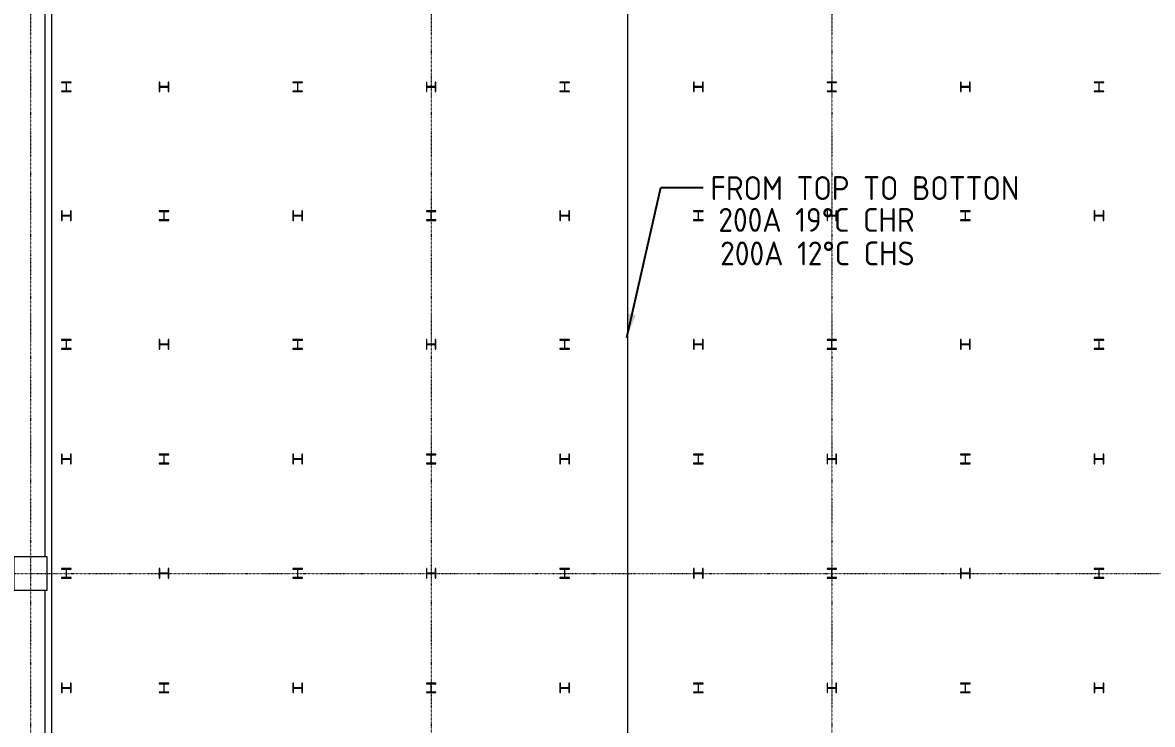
# Model space of a CAD drawing. Extents: x -32000 to 363140, y -29000 to 144266.
# Drawn here: x 17835 to 41522, y 11834 to 26546 of the extents above; entities that cross this region are included whole.
import ezdxf
from ezdxf.enums import TextEntityAlignment as Align

# ---------------------------------------------------------------- set-up
doc = ezdxf.new("R2010")
doc.units = 0
doc.header["$LTSCALE"] = 10
doc.linetypes.add('H12PL25$0$JJP_三點線', pattern=[0.9, 0.3, -0.15, 0, -0.15, 0, -0.15, 0, -0.15])
for name, color, linetype in [('H12PL25$0$A-WALL-IN', 252, 'Continuous'), ('H12PL25$0$S-COL', 252, 'Continuous'), ('H12PL25$0$S-GRID', 252, 'Continuous'), ('XFM1P20-200k$0$$0$M-PIPE-TEXT', 3, 'Continuous'), ('XFM1P20-200k$0$$0$M-PIPE-TEXT-ARROR', 91, 'Continuous'), ('XFM1P20-200k$0$M-PIPE-CHWR20', 110, 'Continuous')]:
    doc.layers.add(name, color=color, linetype=linetype)
doc.styles.add('XFM1P20-200k$0$$0$aa-txt', font='isocp.shx', dxfattribs={"bigfont": 'chineset.shx'})
doc.dimstyles.new('XFM1P20-200k$0$$0$adim-200', dxfattribs={"dimscale": 200, "dimtxt": 0.3, "dimasz": 2.5, "dimexe": 0.1, "dimexo": 0.5, "dimgap": 0.15, "dimtad": 0, "dimdec": 4, "dimzin": 3, "dimdsep": 46, "dimtxsty": 'XFM1P20-200k$0$$0$aa-txt', "dimcen": 2.5, "dimclrd": 256, "dimclre": 256, "dimclrt": 256, "dimadec": 0, "dimazin": 0, "dimtfac": 1, "dimtdec": 4, "dimtmove": 0, "dimatfit": 3, "dimfxl": 1, "dimtolj": 1, "dimtzin": 0, "dimarcsym": 0})

# ---------------------------------------------------------------- blocks, each defined once
blk = doc.blocks.new('H12PL25')
at = {"layer": 'H12PL25$0$A-WALL-IN', "lineweight": 0, "flags": 128}
for points in [[(18450, 450), (18450, 85450)], [(18300, 29650), (18300, 15350)], [(18300, 14650), (18300, 450)]]:
    blk.add_lwpolyline(points, dxfattribs=at)
at = {"layer": 'H12PL25$0$S-COL', "lineweight": 0, "flags": 128}
for points in [[(18850, 25100), (18850, 25112), (18767, 25112, -0.41421356), (18754, 25125), (18754, 25275, -0.41421356), (18767, 25288), (18850, 25288), (18850, 25300), (18650, 25300), (18650, 25288), (18733, 25288, -0.41421356), (18746, 25275), (18746, 25125, -0.41421356), (18733, 25112), (18650, 25112), (18650, 25100)], [(20900, 25300), (20888, 25300), (20888, 25217, -0.41421356), (20875, 25204), (20725, 25204, -0.41421356), (20712, 25217), (20712, 25300), (20700, 25300), (20700, 25100), (20712, 25100), (20712, 25183, -0.41421356), (20725, 25196), (20875, 25196, -0.41421356), (20888, 25183), (20888, 25100), (20900, 25100)], [(23700, 25100), (23700, 25112), (23617, 25112, -0.41421356), (23604, 25125), (23604, 25275, -0.41421356), (23617, 25288), (23700, 25288), (23700, 25300), (23500, 25300), (23500, 25288), (23583, 25288, -0.41421356), (23596, 25275), (23596, 25125, -0.41421356), (23583, 25112), (23500, 25112), (23500, 25100)], [(26500, 25300), (26488, 25300), (26488, 25217, -0.41421356), (26475, 25204), (26325, 25204, -0.41421356), (26312, 25217), (26312, 25300), (26300, 25300), (26300, 25100), (26312, 25100), (26312, 25183, -0.41421356), (26325, 25196), (26475, 25196, -0.41421356), (26488, 25183), (26488, 25100), (26500, 25100)], [(29300, 25100), (29300, 25112), (29217, 25112, -0.41421356), (29204, 25125), (29204, 25275, -0.41421356), (29217, 25288), (29300, 25288), (29300, 25300), (29100, 25300), (29100, 25288), (29183, 25288, -0.41421356), (29196, 25275), (29196, 25125, -0.41421356), (29183, 25112), (29100, 25112), (29100, 25100)], [(32100, 25300), (32088, 25300), (32088, 25217, -0.41421356), (32075, 25204), (31925, 25204, -0.41421356), (31912, 25217), (31912, 25300), (31900, 25300), (31900, 25100), (31912, 25100), (31912, 25183, -0.41421356), (31925, 25196), (32075, 25196, -0.41421356), (32088, 25183), (32088, 25100), (32100, 25100)], [(34900, 25100), (34900, 25112), (34817, 25112, -0.41421356), (34804, 25125), (34804, 25275, -0.41421356), (34817, 25288), (34900, 25288), (34900, 25300), (34700, 25300), (34700, 25288), (34783, 25288, -0.41421356), (34796, 25275), (34796, 25125, -0.41421356), (34783, 25112), (34700, 25112), (34700, 25100)], [(37700, 25300), (37688, 25300), (37688, 25217, -0.41421356), (37675, 25204), (37525, 25204, -0.41421356), (37512, 25217), (37512, 25300), (37500, 25300), (37500, 25100), (37512, 25100), (37512, 25183, -0.41421356), (37525, 25196), (37675, 25196, -0.41421356), (37688, 25183), (37688, 25100), (37700, 25100)], [(40500, 25100), (40500, 25112), (40417, 25112, -0.41421356), (40404, 25125), (40404, 25275, -0.41421356), (40417, 25288), (40500, 25288), (40500, 25300), (40300, 25300), (40300, 25288), (40383, 25288, -0.41421356), (40396, 25275), (40396, 25125, -0.41421356), (40383, 25112), (40300, 25112), (40300, 25100)], [(18850, 22600), (18838, 22600), (18838, 22517, -0.41421356), (18825, 22504), (18675, 22504, -0.41421356), (18662, 22517), (18662, 22600), (18650, 22600), (18650, 22400), (18662, 22400), (18662, 22483, -0.41421356), (18675, 22496), (18825, 22496, -0.41421356), (18838, 22483), (18838, 22400), (18850, 22400)], [(20900, 22400), (20900, 22412), (20817, 22412, -0.41421356), (20804, 22425), (20804, 22575, -0.41421356), (20817, 22588), (20900, 22588), (20900, 22600), (20700, 22600), (20700, 22588), (20783, 22588, -0.41421356), (20796, 22575), (20796, 22425, -0.41421356), (20783, 22412), (20700, 22412), (20700, 22400)], [(23700, 22600), (23688, 22600), (23688, 22517, -0.41421356), (23675, 22504), (23525, 22504, -0.41421356), (23512, 22517), (23512, 22600), (23500, 22600), (23500, 22400), (23512, 22400), (23512, 22483, -0.41421356), (23525, 22496), (23675, 22496, -0.41421356), (23688, 22483), (23688, 22400), (23700, 22400)], [(26500, 22400), (26500, 22412), (26417, 22412, -0.41421356), (26404, 22425), (26404, 22575, -0.41421356), (26417, 22588), (26500, 22588), (26500, 22600), (26300, 22600), (26300, 22588), (26383, 22588, -0.41421356), (26396, 22575), (26396, 22425, -0.41421356), (26383, 22412), (26300, 22412), (26300, 22400)], [(29300, 22600), (29288, 22600), (29288, 22517, -0.41421356), (29275, 22504), (29125, 22504, -0.41421356), (29112, 22517), (29112, 22600), (29100, 22600), (29100, 22400), (29112, 22400), (29112, 22483, -0.41421356), (29125, 22496), (29275, 22496, -0.41421356), (29288, 22483), (29288, 22400), (29300, 22400)], [(32100, 22400), (32100, 22412), (32017, 22412, -0.41421356), (32004, 22425), (32004, 22575, -0.41421356), (32017, 22588), (32100, 22588), (32100, 22600), (31900, 22600), (31900, 22588), (31983, 22588, -0.41421356), (31996, 22575), (31996, 22425, -0.41421356), (31983, 22412), (31900, 22412), (31900, 22400)], [(34900, 22600), (34888, 22600), (34888, 22517, -0.41421356), (34875, 22504), (34725, 22504, -0.41421356), (34712, 22517), (34712, 22600), (34700, 22600), (34700, 22400), (34712, 22400), (34712, 22483, -0.41421356), (34725, 22496), (34875, 22496, -0.41421356), (34888, 22483), (34888, 22400), (34900, 22400)], [(37700, 22400), (37700, 22412), (37617, 22412, -0.41421356), (37604, 22425), (37604, 22575, -0.41421356), (37617, 22588), (37700, 22588), (37700, 22600), (37500, 22600), (37500, 22588), (37583, 22588, -0.41421356), (37596, 22575), (37596, 22425, -0.41421356), (37583, 22412), (37500, 22412), (37500, 22400)], [(40500, 22600), (40488, 22600), (40488, 22517, -0.41421356), (40475, 22504), (40325, 22504, -0.41421356), (40312, 22517), (40312, 22600), (40300, 22600), (40300, 22400), (40312, 22400), (40312, 22483, -0.41421356), (40325, 22496), (40475, 22496, -0.41421356), (40488, 22483), (40488, 22400), (40500, 22400)], [(18850, 19700), (18850, 19712), (18767, 19712, -0.41421356), (18754, 19725), (18754, 19875, -0.41421356), (18767, 19888), (18850, 19888), (18850, 19900), (18650, 19900), (18650, 19888), (18733, 19888, -0.41421356), (18746, 19875), (18746, 19725, -0.41421356), (18733, 19712), (18650, 19712), (18650, 19700)], [(20900, 19900), (20888, 19900), (20888, 19817, -0.41421356), (20875, 19804), (20725, 19804, -0.41421356), (20712, 19817), (20712, 19900), (20700, 19900), (20700, 19700), (20712, 19700), (20712, 19783, -0.41421356), (20725, 19796), (20875, 19796, -0.41421356), (20888, 19783), (20888, 19700), (20900, 19700)], [(23700, 19700), (23700, 19712), (23617, 19712, -0.41421356), (23604, 19725), (23604, 19875, -0.41421356), (23617, 19888), (23700, 19888), (23700, 19900), (23500, 19900), (23500, 19888), (23583, 19888, -0.41421356), (23596, 19875), (23596, 19725, -0.41421356), (23583, 19712), (23500, 19712), (23500, 19700)], [(26500, 19900), (26488, 19900), (26488, 19817, -0.41421356), (26475, 19804), (26325, 19804, -0.41421356), (26312, 19817), (26312, 19900), (26300, 19900), (26300, 19700), (26312, 19700), (26312, 19783, -0.41421356), (26325, 19796), (26475, 19796, -0.41421356), (26488, 19783), (26488, 19700), (26500, 19700)], [(29300, 19700), (29300, 19712), (29217, 19712, -0.41421356), (29204, 19725), (29204, 19875, -0.41421356), (29217, 19888), (29300, 19888), (29300, 19900), (29100, 19900), (29100, 19888), (29183, 19888, -0.41421356), (29196, 19875), (29196, 19725, -0.41421356), (29183, 19712), (29100, 19712), (29100, 19700)], [(32100, 19900), (32088, 19900), (32088, 19817, -0.41421356), (32075, 19804), (31925, 19804, -0.41421356), (31912, 19817), (31912, 19900), (31900, 19900), (31900, 19700), (31912, 19700), (31912, 19783, -0.41421356), (31925, 19796), (32075, 19796, -0.41421356), (32088, 19783), (32088, 19700), (32100, 19700)], [(34900, 19700), (34900, 19712), (34817, 19712, -0.41421356), (34804, 19725), (34804, 19875, -0.41421356), (34817, 19888), (34900, 19888), (34900, 19900), (34700, 19900), (34700, 19888), (34783, 19888, -0.41421356), (34796, 19875), (34796, 19725, -0.41421356), (34783, 19712), (34700, 19712), (34700, 19700)], [(37700, 19900), (37688, 19900), (37688, 19817, -0.41421356), (37675, 19804), (37525, 19804, -0.41421356), (37512, 19817), (37512, 19900), (37500, 19900), (37500, 19700), (37512, 19700), (37512, 19783, -0.41421356), (37525, 19796), (37675, 19796, -0.41421356), (37688, 19783), (37688, 19700), (37700, 19700)], [(40500, 19700), (40500, 19712), (40417, 19712, -0.41421356), (40404, 19725), (40404, 19875, -0.41421356), (40417, 19888), (40500, 19888), (40500, 19900), (40300, 19900), (40300, 19888), (40383, 19888, -0.41421356), (40396, 19875), (40396, 19725, -0.41421356), (40383, 19712), (40300, 19712), (40300, 19700)], [(18850, 17500), (18838, 17500), (18838, 17417, -0.41421356), (18825, 17404), (18675, 17404, -0.41421356), (18662, 17417), (18662, 17500), (18650, 17500), (18650, 17300), (18662, 17300), (18662, 17383, -0.41421356), (18675, 17396), (18825, 17396, -0.41421356), (18838, 17383), (18838, 17300), (18850, 17300)], [(20900, 17300), (20900, 17312), (20817, 17312, -0.41421356), (20804, 17325), (20804, 17475, -0.41421356), (20817, 17488), (20900, 17488), (20900, 17500), (20700, 17500), (20700, 17488), (20783, 17488, -0.41421356), (20796, 17475), (20796, 17325, -0.41421356), (20783, 17312), (20700, 17312), (20700, 17300)], [(23700, 17500), (23688, 17500), (23688, 17417, -0.41421356), (23675, 17404), (23525, 17404, -0.41421356), (23512, 17417), (23512, 17500), (23500, 17500), (23500, 17300), (23512, 17300), (23512, 17383, -0.41421356), (23525, 17396), (23675, 17396, -0.41421356), (23688, 17383), (23688, 17300), (23700, 17300)], [(26500, 17300), (26500, 17312), (26417, 17312, -0.41421356), (26404, 17325), (26404, 17475, -0.41421356), (26417, 17488), (26500, 17488), (26500, 17500), (26300, 17500), (26300, 17488), (26383, 17488, -0.41421356), (26396, 17475), (26396, 17325, -0.41421356), (26383, 17312), (26300, 17312), (26300, 17300)], [(29300, 17500), (29288, 17500), (29288, 17417, -0.41421356), (29275, 17404), (29125, 17404, -0.41421356), (29112, 17417), (29112, 17500), (29100, 17500), (29100, 17300), (29112, 17300), (29112, 17383, -0.41421356), (29125, 17396), (29275, 17396, -0.41421356), (29288, 17383), (29288, 17300), (29300, 17300)], [(32100, 17300), (32100, 17312), (32017, 17312, -0.41421356), (32004, 17325), (32004, 17475, -0.41421356), (32017, 17488), (32100, 17488), (32100, 17500), (31900, 17500), (31900, 17488), (31983, 17488, -0.41421356), (31996, 17475), (31996, 17325, -0.41421356), (31983, 17312), (31900, 17312), (31900, 17300)], [(34900, 17500), (34888, 17500), (34888, 17417, -0.41421356), (34875, 17404), (34725, 17404, -0.41421356), (34712, 17417), (34712, 17500), (34700, 17500), (34700, 17300), (34712, 17300), (34712, 17383, -0.41421356), (34725, 17396), (34875, 17396, -0.41421356), (34888, 17383), (34888, 17300), (34900, 17300)], [(37700, 17300), (37700, 17312), (37617, 17312, -0.41421356), (37604, 17325), (37604, 17475, -0.41421356), (37617, 17488), (37700, 17488), (37700, 17500), (37500, 17500), (37500, 17488), (37583, 17488, -0.41421356), (37596, 17475), (37596, 17325, -0.41421356), (37583, 17312), (37500, 17312), (37500, 17300)], [(40500, 17500), (40488, 17500), (40488, 17417, -0.41421356), (40475, 17404), (40325, 17404, -0.41421356), (40312, 17417), (40312, 17500), (40300, 17500), (40300, 17300), (40312, 17300), (40312, 17383, -0.41421356), (40325, 17396), (40475, 17396, -0.41421356), (40488, 17383), (40488, 17300), (40500, 17300)], [(18850, 14900), (18850, 14912), (18767, 14912, -0.41421356), (18754, 14925), (18754, 15075, -0.41421356), (18767, 15088), (18850, 15088), (18850, 15100), (18650, 15100), (18650, 15088), (18733, 15088, -0.41421356), (18746, 15075), (18746, 14925, -0.41421356), (18733, 14912), (18650, 14912), (18650, 14900)], [(20900, 15100), (20888, 15100), (20888, 15017, -0.41421356), (20875, 15004), (20725, 15004, -0.41421356), (20712, 15017), (20712, 15100), (20700, 15100), (20700, 14900), (20712, 14900), (20712, 14983, -0.41421356), (20725, 14996), (20875, 14996, -0.41421356), (20888, 14983), (20888, 14900), (20900, 14900)], [(23700, 14900), (23700, 14912), (23617, 14912, -0.41421356), (23604, 14925), (23604, 15075, -0.41421356), (23617, 15088), (23700, 15088), (23700, 15100), (23500, 15100), (23500, 15088), (23583, 15088, -0.41421356), (23596, 15075), (23596, 14925, -0.41421356), (23583, 14912), (23500, 14912), (23500, 14900)], [(26500, 15100), (26488, 15100), (26488, 15017, -0.41421356), (26475, 15004), (26325, 15004, -0.41421356), (26312, 15017), (26312, 15100), (26300, 15100), (26300, 14900), (26312, 14900), (26312, 14983, -0.41421356), (26325, 14996), (26475, 14996, -0.41421356), (26488, 14983), (26488, 14900), (26500, 14900)], [(29300, 14900), (29300, 14912), (29217, 14912, -0.41421356), (29204, 14925), (29204, 15075, -0.41421356), (29217, 15088), (29300, 15088), (29300, 15100), (29100, 15100), (29100, 15088), (29183, 15088, -0.41421356), (29196, 15075), (29196, 14925, -0.41421356), (29183, 14912), (29100, 14912), (29100, 14900)], [(32100, 15100), (32088, 15100), (32088, 15017, -0.41421356), (32075, 15004), (31925, 15004, -0.41421356), (31912, 15017), (31912, 15100), (31900, 15100), (31900, 14900), (31912, 14900), (31912, 14983, -0.41421356), (31925, 14996), (32075, 14996, -0.41421356), (32088, 14983), (32088, 14900), (32100, 14900)], [(34900, 14900), (34900, 14912), (34817, 14912, -0.41421356), (34804, 14925), (34804, 15075, -0.41421356), (34817, 15088), (34900, 15088), (34900, 15100), (34700, 15100), (34700, 15088), (34783, 15088, -0.41421356), (34796, 15075), (34796, 14925, -0.41421356), (34783, 14912), (34700, 14912), (34700, 14900)], [(37700, 15100), (37688, 15100), (37688, 15017, -0.41421356), (37675, 15004), (37525, 15004, -0.41421356), (37512, 15017), (37512, 15100), (37500, 15100), (37500, 14900), (37512, 14900), (37512, 14983, -0.41421356), (37525, 14996), (37675, 14996, -0.41421356), (37688, 14983), (37688, 14900), (37700, 14900)], [(40500, 14900), (40500, 14912), (40417, 14912, -0.41421356), (40404, 14925), (40404, 15075, -0.41421356), (40417, 15088), (40500, 15088), (40500, 15100), (40300, 15100), (40300, 15088), (40383, 15088, -0.41421356), (40396, 15075), (40396, 14925, -0.41421356), (40383, 14912), (40300, 14912), (40300, 14900)], [(18850, 12700), (18838, 12700), (18838, 12617, -0.41421356), (18825, 12604), (18675, 12604, -0.41421356), (18662, 12617), (18662, 12700), (18650, 12700), (18650, 12500), (18662, 12500), (18662, 12583, -0.41421356), (18675, 12596), (18825, 12596, -0.41421356), (18838, 12583), (18838, 12500), (18850, 12500)], [(20900, 12500), (20900, 12512), (20817, 12512, -0.41421356), (20804, 12525), (20804, 12675, -0.41421356), (20817, 12688), (20900, 12688), (20900, 12700), (20700, 12700), (20700, 12688), (20783, 12688, -0.41421356), (20796, 12675), (20796, 12525, -0.41421356), (20783, 12512), (20700, 12512), (20700, 12500)], [(23700, 12700), (23688, 12700), (23688, 12617, -0.41421356), (23675, 12604), (23525, 12604, -0.41421356), (23512, 12617), (23512, 12700), (23500, 12700), (23500, 12500), (23512, 12500), (23512, 12583, -0.41421356), (23525, 12596), (23675, 12596, -0.41421356), (23688, 12583), (23688, 12500), (23700, 12500)], [(26500, 12500), (26500, 12512), (26417, 12512, -0.41421356), (26404, 12525), (26404, 12675, -0.41421356), (26417, 12688), (26500, 12688), (26500, 12700), (26300, 12700), (26300, 12688), (26383, 12688, -0.41421356), (26396, 12675), (26396, 12525, -0.41421356), (26383, 12512), (26300, 12512), (26300, 12500)], [(29300, 12700), (29288, 12700), (29288, 12617, -0.41421356), (29275, 12604), (29125, 12604, -0.41421356), (29112, 12617), (29112, 12700), (29100, 12700), (29100, 12500), (29112, 12500), (29112, 12583, -0.41421356), (29125, 12596), (29275, 12596, -0.41421356), (29288, 12583), (29288, 12500), (29300, 12500)], [(32100, 12500), (32100, 12512), (32017, 12512, -0.41421356), (32004, 12525), (32004, 12675, -0.41421356), (32017, 12688), (32100, 12688), (32100, 12700), (31900, 12700), (31900, 12688), (31983, 12688, -0.41421356), (31996, 12675), (31996, 12525, -0.41421356), (31983, 12512), (31900, 12512), (31900, 12500)], [(34900, 12700), (34888, 12700), (34888, 12617, -0.41421356), (34875, 12604), (34725, 12604, -0.41421356), (34712, 12617), (34712, 12700), (34700, 12700), (34700, 12500), (34712, 12500), (34712, 12583, -0.41421356), (34725, 12596), (34875, 12596, -0.41421356), (34888, 12583), (34888, 12500), (34900, 12500)], [(37700, 12500), (37700, 12512), (37617, 12512, -0.41421356), (37604, 12525), (37604, 12675, -0.41421356), (37617, 12688), (37700, 12688), (37700, 12700), (37500, 12700), (37500, 12688), (37583, 12688, -0.41421356), (37596, 12675), (37596, 12525, -0.41421356), (37583, 12512), (37500, 12512), (37500, 12500)], [(40500, 12700), (40488, 12700), (40488, 12617, -0.41421356), (40475, 12604), (40325, 12604, -0.41421356), (40312, 12617), (40312, 12700), (40300, 12700), (40300, 12500), (40312, 12500), (40312, 12583, -0.41421356), (40325, 12596), (40475, 12596, -0.41421356), (40488, 12583), (40488, 12500), (40500, 12500)]]:
    blk.add_lwpolyline(points, format="xyb", close=True, dxfattribs=at)
blk.add_lwpolyline([(17650, 14650), (18350, 14650), (18350, 15350), (17650, 15350)], close=True, dxfattribs=at)
at = {"layer": 'H12PL25$0$S-GRID', "linetype": 'H12PL25$0$JJP_三點線', "lineweight": 0}
for p, q in [((18000, 128250), (18000, -28000)), ((26400, 128250), (26400, -28000)), ((34800, 128250), (34800, -28000)), ((-29000, 15000), (289600, 15000))]:
    blk.add_line(p, q, dxfattribs=at)
blk = doc.blocks.new('XFM1P20-200k')
at = {"layer": 'XFM1P20-200k$0$M-PIPE-CHWR20', "const_width": 30}
blk.add_lwpolyline([(30521, 60900), (30521, 1572)], dxfattribs=at)
at = {"layer": 'XFM1P20-200k$0$$0$M-PIPE-TEXT', "style": 'XFM1P20-200k$0$$0$aa-txt'}
for s, p in [('FROM TOP TO BOTTON', (38732, 23077, 0)), ('200A 19%%DC CHR', (36537, 22410, 0)), ('200A 12%%DC CHS', (36535, 21708, 0))]:
    blk.add_text(s, height=500, dxfattribs=at).set_placement(p, align=Align.MIDDLE_RIGHT)
at = {"layer": 'XFM1P20-200k$0$$0$M-PIPE-TEXT-ARROR'}
blk.add_leader([(30501, 19945, 0), (31214, 23090, 0), (32100, 23090, 0)], dimstyle='XFM1P20-200k$0$$0$adim-200', dxfattribs=at)

msp = doc.modelspace()

# ---------------------------------------------------------------- block references
msp.add_blockref('H12PL25', (0, 0))

# ---------------------------------------------------------------- next in the draw order: block references
msp.add_blockref('XFM1P20-200k', (0, 0))

doc.saveas('drawing.dxf')
